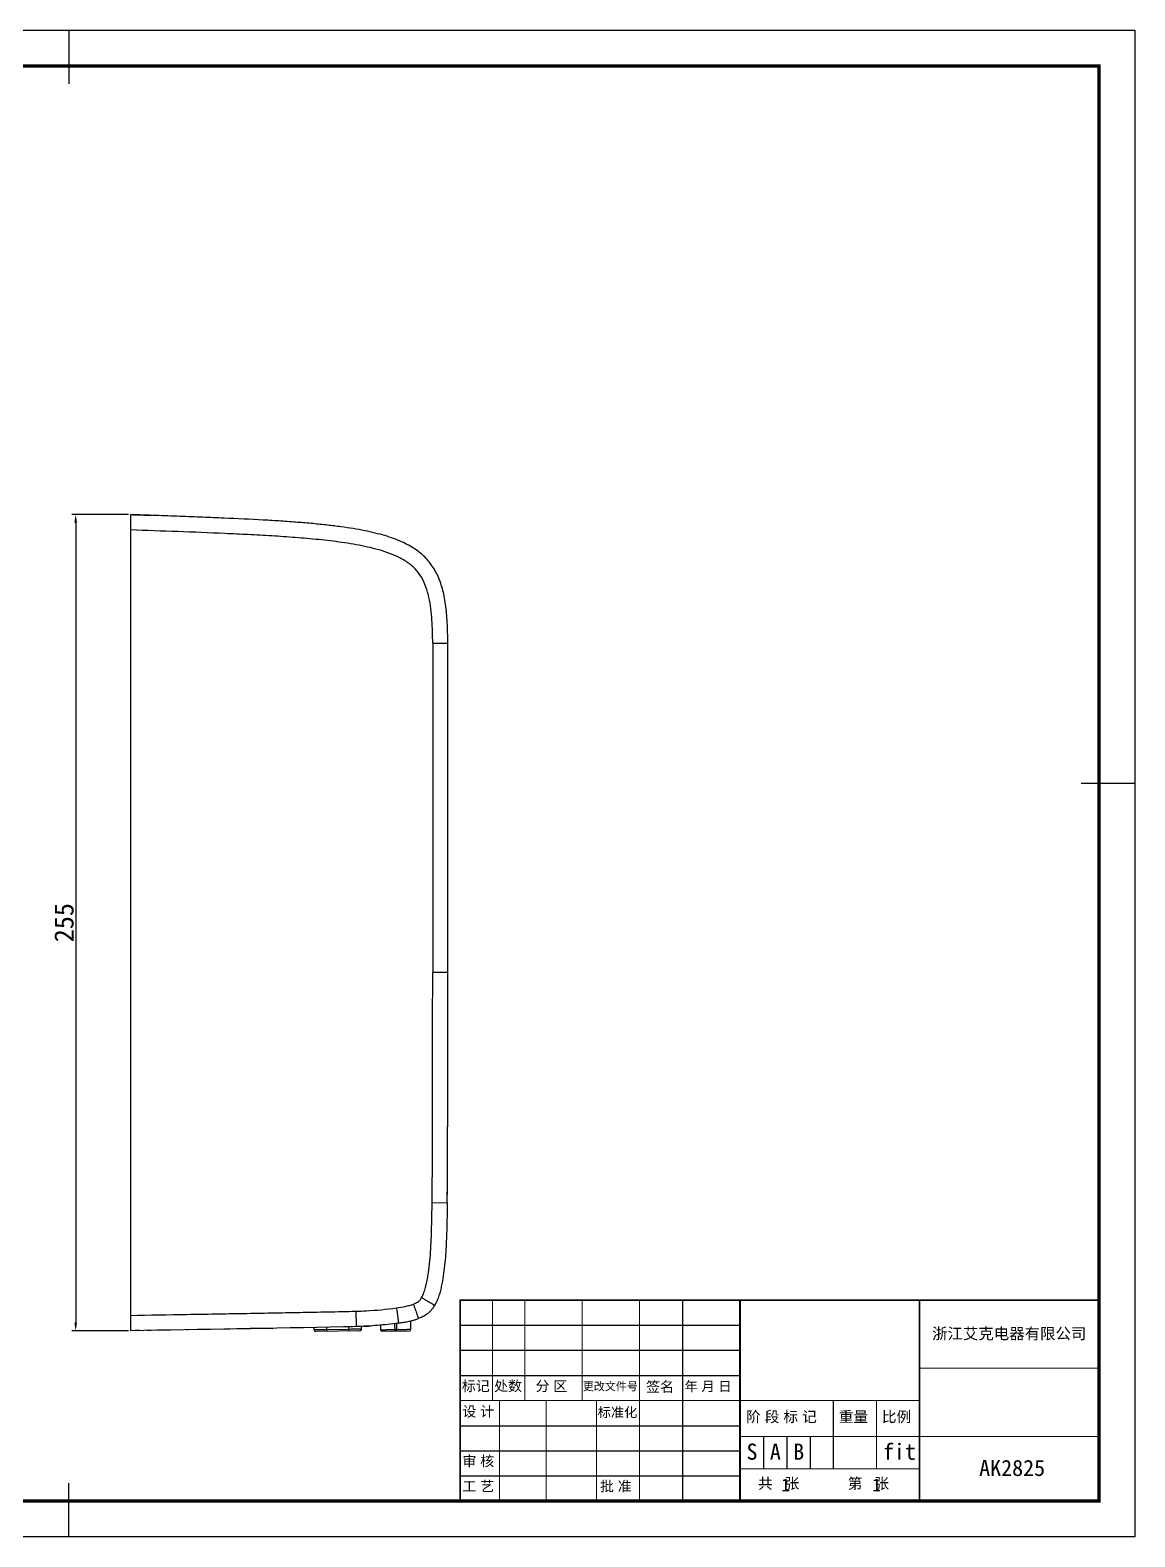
# Model space of a CAD drawing. Header units: millimetres. Extents: x 4430 to 5095, y -44 to 426.
# Drawn here: x 4750.7 to 5095.4, y -44.2 to 426.2 of the extents above; entities that cross this region are included whole.
import ezdxf

# ---------------------------------------------------------------- set-up
doc = ezdxf.new("R2010")
doc.units = ezdxf.units.MM
doc.linetypes.add('SOLID', pattern=[0])
doc.dimstyles.new('ISO-25', dxfattribs={"dimtxt": 6, "dimasz": 2.5, "dimexe": 1.25, "dimexo": 0.625, "dimtad": 1, "dimdec": 1, "dimdsep": 46, "dimtxsty": 'Standard', "dimcen": 2.5, "dimclrd": 3, "dimclre": 3, "dimclrt": 3, "dimadec": 0, "dimazin": 0, "dimtfac": 1, "dimtdec": 1, "dimtmove": 0, "dimatfit": 3, "dimfxl": 0, "dimarcsym": 0})

# ---------------------------------------------------------------- blocks, each defined once
blk = doc.blocks.new('*D40')
at = {"color": 3, "lineweight": -2, "transparency": 16777216}
for p, q in [((4781.41, 274.93), (4763.67, 274.93)), ((4764.92, 272.43), (4764.92, 22.63)), ((4781.4, 20.13), (4763.67, 20.13))]:
    blk.add_line(p, q, dxfattribs=at)
at = {"color": 3, "transparency": 16777216}
for points in [[(4764.51, 272.43), (4765.34, 272.43), (4764.92, 274.93)], [(4764.51, 22.63), (4765.34, 22.63), (4764.92, 20.13)]]:
    blk.add_solid(points, dxfattribs=at)
at = {"layer": 'Defpoints', "color": 0, "transparency": 16777216}
for p in [(4782.04, 274.93), (4764.92, 20.13), (4782.03, 20.13)]:
    blk.add_point(p, dxfattribs=at)
at = {"color": 3, "transparency": 16777216, "insert": (4761.3, 147.53), "char_height": 6, "attachment_point": 5, "rotation": 90}
blk.add_mtext('255', dxfattribs=at)

msp = doc.modelspace()

# ---------------------------------------------------------------- linework, layer by layer
at = {"linetype": 'SOLID'}
for p, q in [((4430.16, 426.17), (5095.44, 426.17)), ((4762.8, 426.17), (4762.8, 409.37)), ((5095.44, 426.17), (5095.44, -44.23)), ((5095.44, 190.97), (5078.64, 190.97)), ((4762.8, -44.23), (4762.8, -27.43)), ((5095.44, -44.23), (4430.16, -44.23))]:
    msp.add_line(p, q, dxfattribs=at)
at = {"color": 7, "linetype": 'Continuous'}
for p, q in [((4782.04, 274.93), (4782.03, 20.13)), ((4881.03, 131.94), (4881.04, 234.75)), ((4881.03, 119.35), (4881.03, 131.94)), ((4881, 88.4), (4881, 88.58)), ((4880.99, 83), (4880.99, 83.88)), ((4880.99, 80.98), (4880.99, 83)), ((4826.27, 20.85), (4799.81, 20.39)), ((4824.87, 20.87), (4823.13, 20.84)), ((4824.87, 20.87), (4825.51, 20.88)), ((4825.51, 20.88), (4825.55, 20.89)), ((4827.38, 20.92), (4827.42, 20.92)), ((4839.34, 20.38), (4839.32, 21.14)), ((4853.63, 20.13), (4839.85, 19.89)), ((4854.13, 20.62), (4854.14, 21.49)), ((4854.53, 21.5), (4854.76, 21.51)), ((4860.03, 21.87), (4860.06, 20.44)), ((4860.57, 19.95), (4869.01, 20.1)), ((4869.5, 20.59), (4869.55, 23.25))]:
    msp.add_line(p, q, dxfattribs=at)
at = {"color": 9, "linetype": 'Continuous'}
for p, q in [((4876.32, 234.75), (4876.32, 131.94)), ((4876.32, 234.75), (4881.04, 234.75)), ((4881.03, 131.94), (4876.32, 131.94)), ((4876.15, 60.15), (4880.86, 60.09)), ((4801.59, 20.42), (4801.59, 20.47)), ((4824.49, 20.82), (4824.49, 20.87)), ((4843.35, 19.95), (4843.32, 21.22)), ((4850.13, 20.56), (4843.34, 20.44)), ((4850.13, 20.56), (4850.14, 21.36)), ((4850.13, 20.07), (4850.13, 20.56)), ((4864.57, 20.02), (4864.52, 22.37)), ((4864.56, 20.51), (4865, 20.52)), ((4865.04, 22.44), (4865, 20.52)), ((4865.01, 20.03), (4865, 20.52))]:
    msp.add_line(p, q, dxfattribs=at)
for p, q in [((4884.88, 21.85), (4972.24, 21.85)), ((4884.88, 14.01), (4972.24, 14.01)), ((4884.88, 6.17), (4972.24, 6.17)), ((4884.88, -9.51), (4972.24, -9.51)), ((4979.52, -12.87), (4979.52, -22.95)), ((4986.8, -12.87), (4986.8, -22.95)), ((4994.08, -12.87), (4994.08, -22.95)), ((4884.88, -17.35), (4972.24, -17.35)), ((4884.88, -25.19), (4972.24, -25.19))]:
    msp.add_line(p, q)
at = {"linetype": 'SOLID', "const_width": 1.12}
msp.add_lwpolyline([(4441.36, -33.03), (5084.24, -33.03), (5084.24, 414.97), (4441.36, 414.97)], close=True, dxfattribs=at)
for points, const_width in [([(4884.88, -33.03), (4884.88, 29.69), (5084.24, 29.69)], 0.56), ([(4894.96, 29.69), (4894.96, -1.67)], 0.336), ([(4905.04, 29.69), (4905.04, -1.67)], 0.336), ([(4922.96, 29.69), (4922.96, -1.67)], 0.336), ([(4940.88, 29.69), (4940.88, -33.03)], 0.336), ([(4954.32, 29.69), (4954.32, -33.03)], 0.336), ([(4972.24, 29.69), (4972.24, -33.03)], 0.56), ([(5028.24, 29.69), (5028.24, -33.03)], 0.56), ([(5028.24, 8.41), (5084.24, 8.41)], 0.336), ([(4884.88, -1.67), (5028.24, -1.67)], 0.336), ([(4897.2, -1.67), (4897.2, -33.03)], 0.336), ([(4911.76, -1.67), (4911.76, -33.03)], 0.336), ([(4927.44, -1.67), (4927.44, -33.03)], 0.336), ([(5001.36, -1.67), (5001.36, -22.95)], 0.336), ([(5014.8, -1.67), (5014.8, -22.95)], 0.336), ([(4972.24, -12.87), (5084.24, -12.87)], 0.336), ([(4972.24, -22.95), (5028.24, -22.95)], 0.336)]:
    msp.add_lwpolyline(points, dxfattribs=dict(const_width=const_width))
at = {"color": 9, "linetype": 'Continuous'}
for centre, radius, start, end in [((4582.24, 18.56), 270.27, 1.3609, 1.6235), ((4633.4, 19.78), 219.09, 1.0685, 1.3607)]:
    msp.add_arc(centre, radius, start, end, dxfattribs=at)
at = {"color": 7, "linetype": 'Continuous'}
for centre, radius, start, end in [((4864.8, 43.83), 21.12, 285.9185, 287.0029), ((4865.68, 41.01), 18.17, 286.9657, 289.6533), ((4866.19, 39.53), 16.6, 289.6899, 289.8671), ((4867.67, 33.38), 10.7, 326.3243, 330.2948), ((4799.8, 20.89), 0.5, 246.1009, 270.9985), ((4826.26, 21.35), 0.5, 270.9985, 295.1034), ((4839.84, 20.39), 0.5, 180.9985, 270.9985), ((4853.63, 20.63), 0.5, 270.9985, 358.9985), ((4848.99, 145.49), 124.12, 272.6648, 273.0886), ((4849.11, 143.29), 121.91, 273.0879, 273.7513), ((4860.56, 20.45), 0.5, 180.9991, 270.9935), ((4869, 20.6), 0.5, 270.9952, 358.9979), ((4863.35, 49.14), 26.63, 284.3146, 284.5749), ((4864.01, 46.63), 24.03, 284.5576, 285.9094)]:
    msp.add_arc(centre, radius, start, end, dxfattribs=at)
for points, knots in [([(4881.04, 234.75), (4881.04, 235.86), (4881.01, 238.02), (4880.9, 241.15), (4880.69, 244.09), (4880.38, 246.84), (4879.95, 249.4), (4879.39, 251.79), (4878.69, 254.02), (4877.83, 256.08), (4876.81, 257.98), (4875.61, 259.74), (4874.22, 261.35), (4872.63, 262.83), (4870.83, 264.17), (4868.81, 265.39), (4866.56, 266.5), (4864.07, 267.5), (4861.33, 268.4), (4858.32, 269.2), (4855.03, 269.92), (4851.46, 270.57), (4847.59, 271.14), (4843.4, 271.66), (4838.9, 272.12), (4834.06, 272.53), (4828.87, 272.9), (4821.23, 273.36), (4813.08, 273.75), (4804.42, 274.11), (4797.33, 274.38), (4789.82, 274.66), (4784.68, 274.84), (4782.04, 274.93)], [0, 0, 0, 0, 0.027215, 0.052766, 0.076742, 0.099241, 0.120386, 0.140323, 0.159225, 0.177305, 0.194808, 0.212014, 0.229228, 0.246767, 0.264947, 0.284065, 0.304396, 0.326183, 0.349644, 0.37497, 0.40233, 0.431876, 0.463746, 0.498067, 0.534958, 0.574531, 0.616894, 0.66215, 0.761744, 0.81628, 0.874104, 0.935312, 1, 1, 1, 1]), ([(4880.86, 60.09), (4880.94, 66.08), (4880.99, 78.07), (4881.03, 102.02), (4881.03, 119.97), (4881.03, 131.94)], [0, 0, 0, 0, 0.250274, 0.500225, 1, 1, 1, 1]), ([(4880.87, 60.39), (4880.88, 61.59), (4880.92, 65.26), (4880.94, 68.94), (4880.95, 71.41)], [0, 0, 0, 0, 0.326139, 1, 1, 1, 1]), ([(4880.86, 60.09), (4880.85, 59.15), (4880.81, 55.98), (4880.69, 50.58), (4880.45, 45), (4880.07, 40.54), (4879.65, 37.22), (4879.16, 34.47), (4878.63, 32.3), (4878.15, 30.7), (4877.6, 29.28), (4877.16, 28.43), (4876.97, 28.08)], [0, 0, 0, 0, 0.086458, 0.29281, 0.499153, 0.602294, 0.705476, 0.808437, 0.859927, 0.911595, 0.963207, 1, 1, 1, 1]), ([(4865.61, 22.52), (4866.05, 22.58), (4866.92, 22.71), (4868.33, 22.97), (4869.84, 23.3), (4871.04, 23.64), (4871.7, 23.87), (4871.84, 23.92)], [0, 0, 0, 0, 0.205855, 0.413177, 0.672353, 0.932707, 1, 1, 1, 1]), ([(4876.97, 28.08), (4876.89, 27.94), (4876.66, 27.56), (4876.25, 26.97), (4875.71, 26.33), (4875.11, 25.74), (4874.23, 25.05), (4873.13, 24.43), (4872.23, 24.06), (4871.83, 23.92)], [0, 0, 0, 0, 0.071286, 0.19568, 0.31913, 0.442724, 0.567429, 0.814977, 1, 1, 1, 1]), ([(4852.45, 21.42), (4852.4, 21.42), (4851.08, 21.38), (4827.6, 20.89), (4804.18, 20.52), (4782.03, 20.13)], [0, 0, 0, 0, 0.002305, 0.056234, 1, 1, 1, 1]), ([(4784.73, 20.18), (4784.43, 20.18), (4783.98, 20.15), (4783.53, 20.16), (4783.38, 20.16)], [0, 0, 0, 0, 0.666047, 1, 1, 1, 1]), ([(4865.61, 22.52), (4865.61, 22.52), (4863.43, 22.21), (4859.05, 21.72), (4854.65, 21.48), (4852.45, 21.42)], [0, 0, 0, 0, 0.000729, 0.500495, 1, 1, 1, 1])]:
    msp.add_open_spline(points, degree=3, knots=knots, dxfattribs=at)
for points in [[(4782.04, 274.93), (4784.23, 274.86), (4786.43, 274.78), (4788.63, 274.7)], [(4881.02, 106.97), (4881.03, 109.42), (4881.03, 111.86), (4881.03, 114.3)], [(4881.01, 94.85), (4881.02, 97.14), (4881.02, 99.44), (4881.02, 101.73)], [(4880.95, 71.41), (4880.96, 73.4), (4880.97, 75.39), (4880.98, 77.38)], [(4787.53, 20.22), (4787.38, 20.22), (4787.23, 20.22), (4787.08, 20.22)], [(4787.98, 20.23), (4787.83, 20.23), (4787.68, 20.22), (4787.53, 20.22)], [(4788.43, 20.24), (4788.28, 20.24), (4788.13, 20.24), (4787.98, 20.23)]]:
    msp.add_open_spline(points, degree=3, dxfattribs=at)
at = {"color": 9, "linetype": 'Continuous'}
for points, knots in [([(4876.32, 234.75), (4876.32, 237.16), (4876.25, 240.78), (4875.81, 245.55), (4875.24, 249.03), (4874.32, 252.36), (4872.92, 255.44), (4870.89, 258.1), (4868.29, 260.23), (4865.29, 261.89), (4862.04, 263.18), (4858.63, 264.21), (4855.13, 265.02), (4851.58, 265.7), (4846.78, 266.44), (4840.74, 267.15), (4833.45, 267.78), (4826.13, 268.27), (4818.79, 268.67), (4809, 269.13), (4796.75, 269.61), (4786.94, 269.96), (4782.04, 270.13)], [0, 0, 0, 0, 0.06296, 0.094072, 0.124742, 0.154729, 0.183808, 0.212273, 0.241083, 0.270764, 0.30118, 0.332068, 0.363292, 0.394706, 0.426254, 0.48961, 0.553179, 0.616872, 0.680641, 0.744462, 0.872195, 1, 1, 1, 1]), ([(4876.15, 60.15), (4876.22, 66.13), (4876.27, 78.09), (4876.3, 96.04), (4876.31, 113.99), (4876.32, 125.96), (4876.32, 131.94)], [0, 0, 0, 0, 0.249862, 0.499887, 0.749938, 1, 1, 1, 1]), ([(4872.88, 30.46), (4873.15, 30.94), (4873.61, 31.98), (4874.12, 33.66), (4874.53, 35.44), (4874.98, 37.88), (4875.38, 41), (4875.69, 44.79), (4875.89, 48.61), (4876.01, 52.45), (4876.09, 56.3), (4876.13, 58.86), (4876.15, 60.15)], [0, 0, 0, 0, 0.05438, 0.113513, 0.174542, 0.236529, 0.361945, 0.488472, 0.615733, 0.743557, 0.871687, 1, 1, 1, 1]), ([(4865.02, 27.27), (4865.93, 27.4), (4867.29, 27.62), (4869.04, 28.03), (4869.89, 28.29), (4870.29, 28.43)], [0, 0, 0, 0, 0.511964, 0.761474, 1, 1, 1, 1]), ([(4870.29, 28.43), (4870.59, 28.54), (4871.14, 28.77), (4871.76, 29.13), (4872.15, 29.47), (4872.51, 29.87), (4872.74, 30.21), (4872.88, 30.46)], [0, 0, 0, 0, 0.287428, 0.527735, 0.634657, 0.745129, 1, 1, 1, 1]), ([(4870.29, 28.43), (4870.39, 28.16), (4870.59, 27.61), (4870.88, 26.79), (4871.11, 26.12), (4871.29, 25.61), (4871.41, 25.26), (4871.52, 24.95), (4871.61, 24.68), (4871.68, 24.45), (4871.74, 24.26), (4871.79, 24.11), (4871.82, 24.02), (4871.83, 23.97), (4871.84, 23.94), (4871.84, 23.93), (4871.84, 23.92), (4871.84, 23.92)], [0, 0, 0, 0, 0.182307, 0.368232, 0.547114, 0.630154, 0.70685, 0.775804, 0.836261, 0.887626, 0.929305, 0.9609, 0.982791, 0.990282, 0.995571, 0.998748, 1, 1, 1, 1]), ([(4872.88, 30.46), (4873.13, 30.32), (4873.64, 30.03), (4874.39, 29.6), (4875, 29.25), (4875.46, 28.98), (4875.77, 28.8), (4876.05, 28.63), (4876.3, 28.49), (4876.5, 28.37), (4876.67, 28.27), (4876.79, 28.2), (4876.86, 28.15), (4876.9, 28.13), (4876.93, 28.11), (4876.95, 28.09), (4876.96, 28.09), (4876.97, 28.08), (4876.97, 28.08)], [0, 0, 0, 0, 0.182807, 0.36892, 0.547757, 0.630727, 0.707344, 0.776228, 0.836627, 0.887948, 0.929599, 0.961179, 0.973295, 0.983055, 0.990529, 0.99579, 0.998911, 1, 1, 1, 1]), ([(4782.03, 24.93), (4787.9, 25.04), (4796.69, 25.18), (4808.43, 25.38), (4817.22, 25.54), (4826.02, 25.69), (4833.35, 25.83), (4839.21, 25.94), (4843.61, 26.03), (4848.01, 26.12), (4850.94, 26.18), (4852.4, 26.22)], [0, 0, 0, 0, 0.250072, 0.3751, 0.500122, 0.625139, 0.75015, 0.812649, 0.875155, 0.93766, 1, 1, 1, 1]), ([(4852.4, 26.22), (4853.45, 26.25), (4857.67, 26.42), (4861.89, 26.82), (4865.02, 27.27)], [0, 0, 0, 0, 0.250335, 1, 1, 1, 1]), ([(4852.45, 23.86), (4852.46, 23.68), (4852.46, 23.34), (4852.47, 22.84), (4852.47, 22.42), (4852.47, 22.1), (4852.47, 21.89), (4852.47, 21.77), (4852.47, 21.66), (4852.47, 21.57), (4852.46, 21.51), (4852.46, 21.46), (4852.46, 21.44), (4852.45, 21.42), (4852.45, 21.42)], [0, 0, 0, 0, 0.223445, 0.426549, 0.602839, 0.748836, 0.809614, 0.861787, 0.905129, 0.939869, 0.966345, 0.984904, 0.995921, 1, 1, 1, 1]), ([(4865.02, 27.27), (4865.06, 26.98), (4865.14, 26.4), (4865.26, 25.53), (4865.36, 24.82), (4865.43, 24.29), (4865.47, 23.92), (4865.51, 23.6), (4865.55, 23.31), (4865.57, 23.07), (4865.59, 22.87), (4865.61, 22.72), (4865.61, 22.62), (4865.62, 22.57), (4865.62, 22.54), (4865.62, 22.53), (4865.61, 22.52), (4865.61, 22.52)], [0, 0, 0, 0, 0.18218, 0.368082, 0.54701, 0.630083, 0.706808, 0.775784, 0.836254, 0.887623, 0.9293, 0.960886, 0.982768, 0.990256, 0.995545, 0.998727, 1, 1, 1, 1]), ([(4843.34, 20.44), (4843.08, 20.44), (4842.57, 20.43), (4841.83, 20.41), (4841.24, 20.4), (4840.81, 20.4), (4840.52, 20.39), (4840.26, 20.39), (4840.02, 20.39), (4839.82, 20.38), (4839.67, 20.38), (4839.57, 20.38), (4839.51, 20.38), (4839.46, 20.38), (4839.42, 20.38), (4839.38, 20.38), (4839.36, 20.38), (4839.35, 20.38), (4839.34, 20.38), (4839.34, 20.38), (4839.34, 20.38), (4839.34, 20.38)], [0, 0, 0, 0, 0.195125, 0.382782, 0.555651, 0.634484, 0.707191, 0.773086, 0.831523, 0.881949, 0.923885, 0.941538, 0.95693, 0.970019, 0.980768, 0.989155, 0.995165, 0.997274, 0.998784, 0.999692, 1, 1, 1, 1]), ([(4854.13, 20.62), (4854.13, 20.62), (4854.12, 20.62), (4854.12, 20.62), (4854.11, 20.62), (4854.1, 20.62), (4854.08, 20.62), (4854.05, 20.62), (4854, 20.62), (4853.95, 20.61), (4853.89, 20.61), (4853.79, 20.61), (4853.64, 20.61), (4853.44, 20.61), (4853.21, 20.6), (4852.94, 20.6), (4852.65, 20.59), (4852.22, 20.59), (4851.64, 20.58), (4850.9, 20.57), (4850.39, 20.56), (4850.13, 20.56)], [0, 0, 0, 0, 0.000309, 0.001219, 0.00273, 0.004841, 0.010855, 0.019248, 0.030006, 0.043107, 0.058513, 0.076183, 0.118155, 0.168631, 0.227105, 0.293033, 0.365758, 0.444583, 0.617395, 0.804949, 1, 1, 1, 1]), ([(4860.06, 20.44), (4860.06, 20.44), (4860.07, 20.44), (4860.08, 20.44), (4860.11, 20.44), (4860.15, 20.44), (4860.2, 20.44), (4860.28, 20.44), (4860.41, 20.44), (4860.6, 20.45), (4860.83, 20.45), (4861.09, 20.45), (4861.39, 20.46), (4861.71, 20.46), (4862.2, 20.47), (4862.86, 20.48), (4863.69, 20.5), (4864.26, 20.5), (4864.56, 20.51)], [0, 0, 0, 0, 0.00121, 0.004824, 0.010831, 0.019217, 0.029969, 0.043062, 0.076116, 0.118066, 0.168514, 0.226961, 0.292863, 0.365569, 0.444397, 0.617271, 0.804904, 1, 1, 1, 1]), ([(4865, 20.52), (4865.3, 20.52), (4865.87, 20.53), (4866.7, 20.54), (4867.36, 20.55), (4867.85, 20.56), (4868.18, 20.56), (4868.47, 20.57), (4868.73, 20.57), (4868.96, 20.58), (4869.15, 20.58), (4869.28, 20.58), (4869.37, 20.58), (4869.41, 20.58), (4869.45, 20.59), (4869.48, 20.58), (4869.49, 20.59), (4869.5, 20.59), (4869.5, 20.59)], [0, 0, 0, 0, 0.195019, 0.382609, 0.555473, 0.634308, 0.707027, 0.772945, 0.83141, 0.881876, 0.923843, 0.956912, 0.97001, 0.980766, 0.989156, 0.995166, 0.998784, 1, 1, 1, 1])]:
    msp.add_open_spline(points, degree=3, knots=knots, dxfattribs=at)

# ---------------------------------------------------------------- texts
for s, insert, char_height, width, attachment_point in [('{\\fSimSun|b0|i0|c134|p2;浙江艾克电器有限公司}', (5056.24, 19.05), 3.528, 56, 5), ('{\\fￋￎￌﾣﾤ|b0|i0|c134|p2;标记}', (4885.41, 4.46), 3.192, 19.152, 1), ('\\fￋￎￌﾣﾤ|b0|i0|c134|p2;处数', (4895.49, 4.46), 3.192, 9.576, 1), ('{\\fￋￎￌﾣﾤ|b0|i0|c134|p2;分 区}', (4908.42, 4.46), 3.192, 17.024, 1), ('\\fￋￎￌﾣﾤ|b0|i0|c134|p2;签名', (4942.92, 4.24), 3.192, 12.768, 1), ('\\fￋￎￌﾣﾤ|b0|i0|c134|p2;年 月 日', (4954.96, 4.3), 3.024, 29.929, 1), ('\\fￋￎￌﾣﾤ|b0|i0|c134|p2;更改文件号', (4923.17, 4.03), 2.52, 23.52, 1), ('\\fￋￎￌﾣﾤ|b0|i0|c134|p2;设 计', (4885.6, -3.47), 3.192, 53.2, 1), ('\\fￋￎￌﾣﾤ|b0|i0|c134|p2;标准化', (4927.8, -3.81), 3.024, 24.192, 1), ('\\fￋￎￌﾣﾤ|b0|i0|c134|p2;阶 段 标 记', (4974.11, -5.03), 3.36, 56, 1), ('\\fￋￎￌﾣﾤ|b0|i0|c134|p2;重量', (5003.04, -5.03), 3.36, 13.44, 1), ('\\fￋￎￌﾣﾤ|b0|i0|c134|p2;比例', (5016.48, -5.03), 3.36, 13.44, 1), ('\\fￋￎￌﾣﾤ|b0|i0|c134|p2;审 核', (4885.6, -18.97), 3.192, 25.536, 1), ('{\\fSimSun|b0|i0|c134|p2;S}', (4974.26, -15.11), 5.04, 10.92, 1), ('{\\fSimSun|b0|i0|c134|p2;A}', (4981.54, -15.11), 5.04, 10.92, 1), ('{\\fSimSun|b0|i0|c134|p2;B}', (4988.82, -15.11), 5.04, 10.92, 1), ('{\\fSimSun|b0|i0|c134|p2;fit}', (5016.82, -15.11), 5.04, 20.16, 1), ('{\\fSimSun|b0|i0|c134|p2;AK2825}', (5046.86, -20.18), 5.04, 20.16, 1), ('\\fￋￎￌﾣﾤ|b0|i0|c134|p2;工 艺', (4885.6, -26.81), 3.192, 25.536, 1), ('\\fￋￎￌﾣﾤ|b0|i0|c134|p2;批 准', (4928.52, -26.81), 3.192, 25.536, 1), ('\\fￋￎￌﾣﾤ|b0|i0|c134|p2;共   张', (4977.84, -25.86), 3.36, 28, 1), ('{\\fSimSun|b0|i0|c134|p2;1}', (4985.09, -26.03), 4.032, 6.9712, 1), ('\\fￋￎￌﾣﾤ|b0|i0|c134|p2;第   张', (5005.84, -25.86), 3.36, 28, 1), ('{\\fSimSun|b0|i0|c134|p2;1}', (5013.45, -26.03), 4.032, 6.9712, 1)]:
    msp.add_mtext(s, dxfattribs=dict(insert=insert, char_height=char_height, width=width, attachment_point=attachment_point))

# ---------------------------------------------------------------- dimensions: what is measured, and where the dimension line sits
dim = msp.add_linear_dim(base=(4764.92, 20.13), p1=(4782.04, 274.93), p2=(4782.03, 20.13), angle=90, text='255', dimstyle='ISO-25')
dim.commit()
dim.dimension.update_dxf_attribs({"geometry": '*D40', "text_midpoint": (4761.3, 147.53)})

doc.saveas('drawing.dxf')
